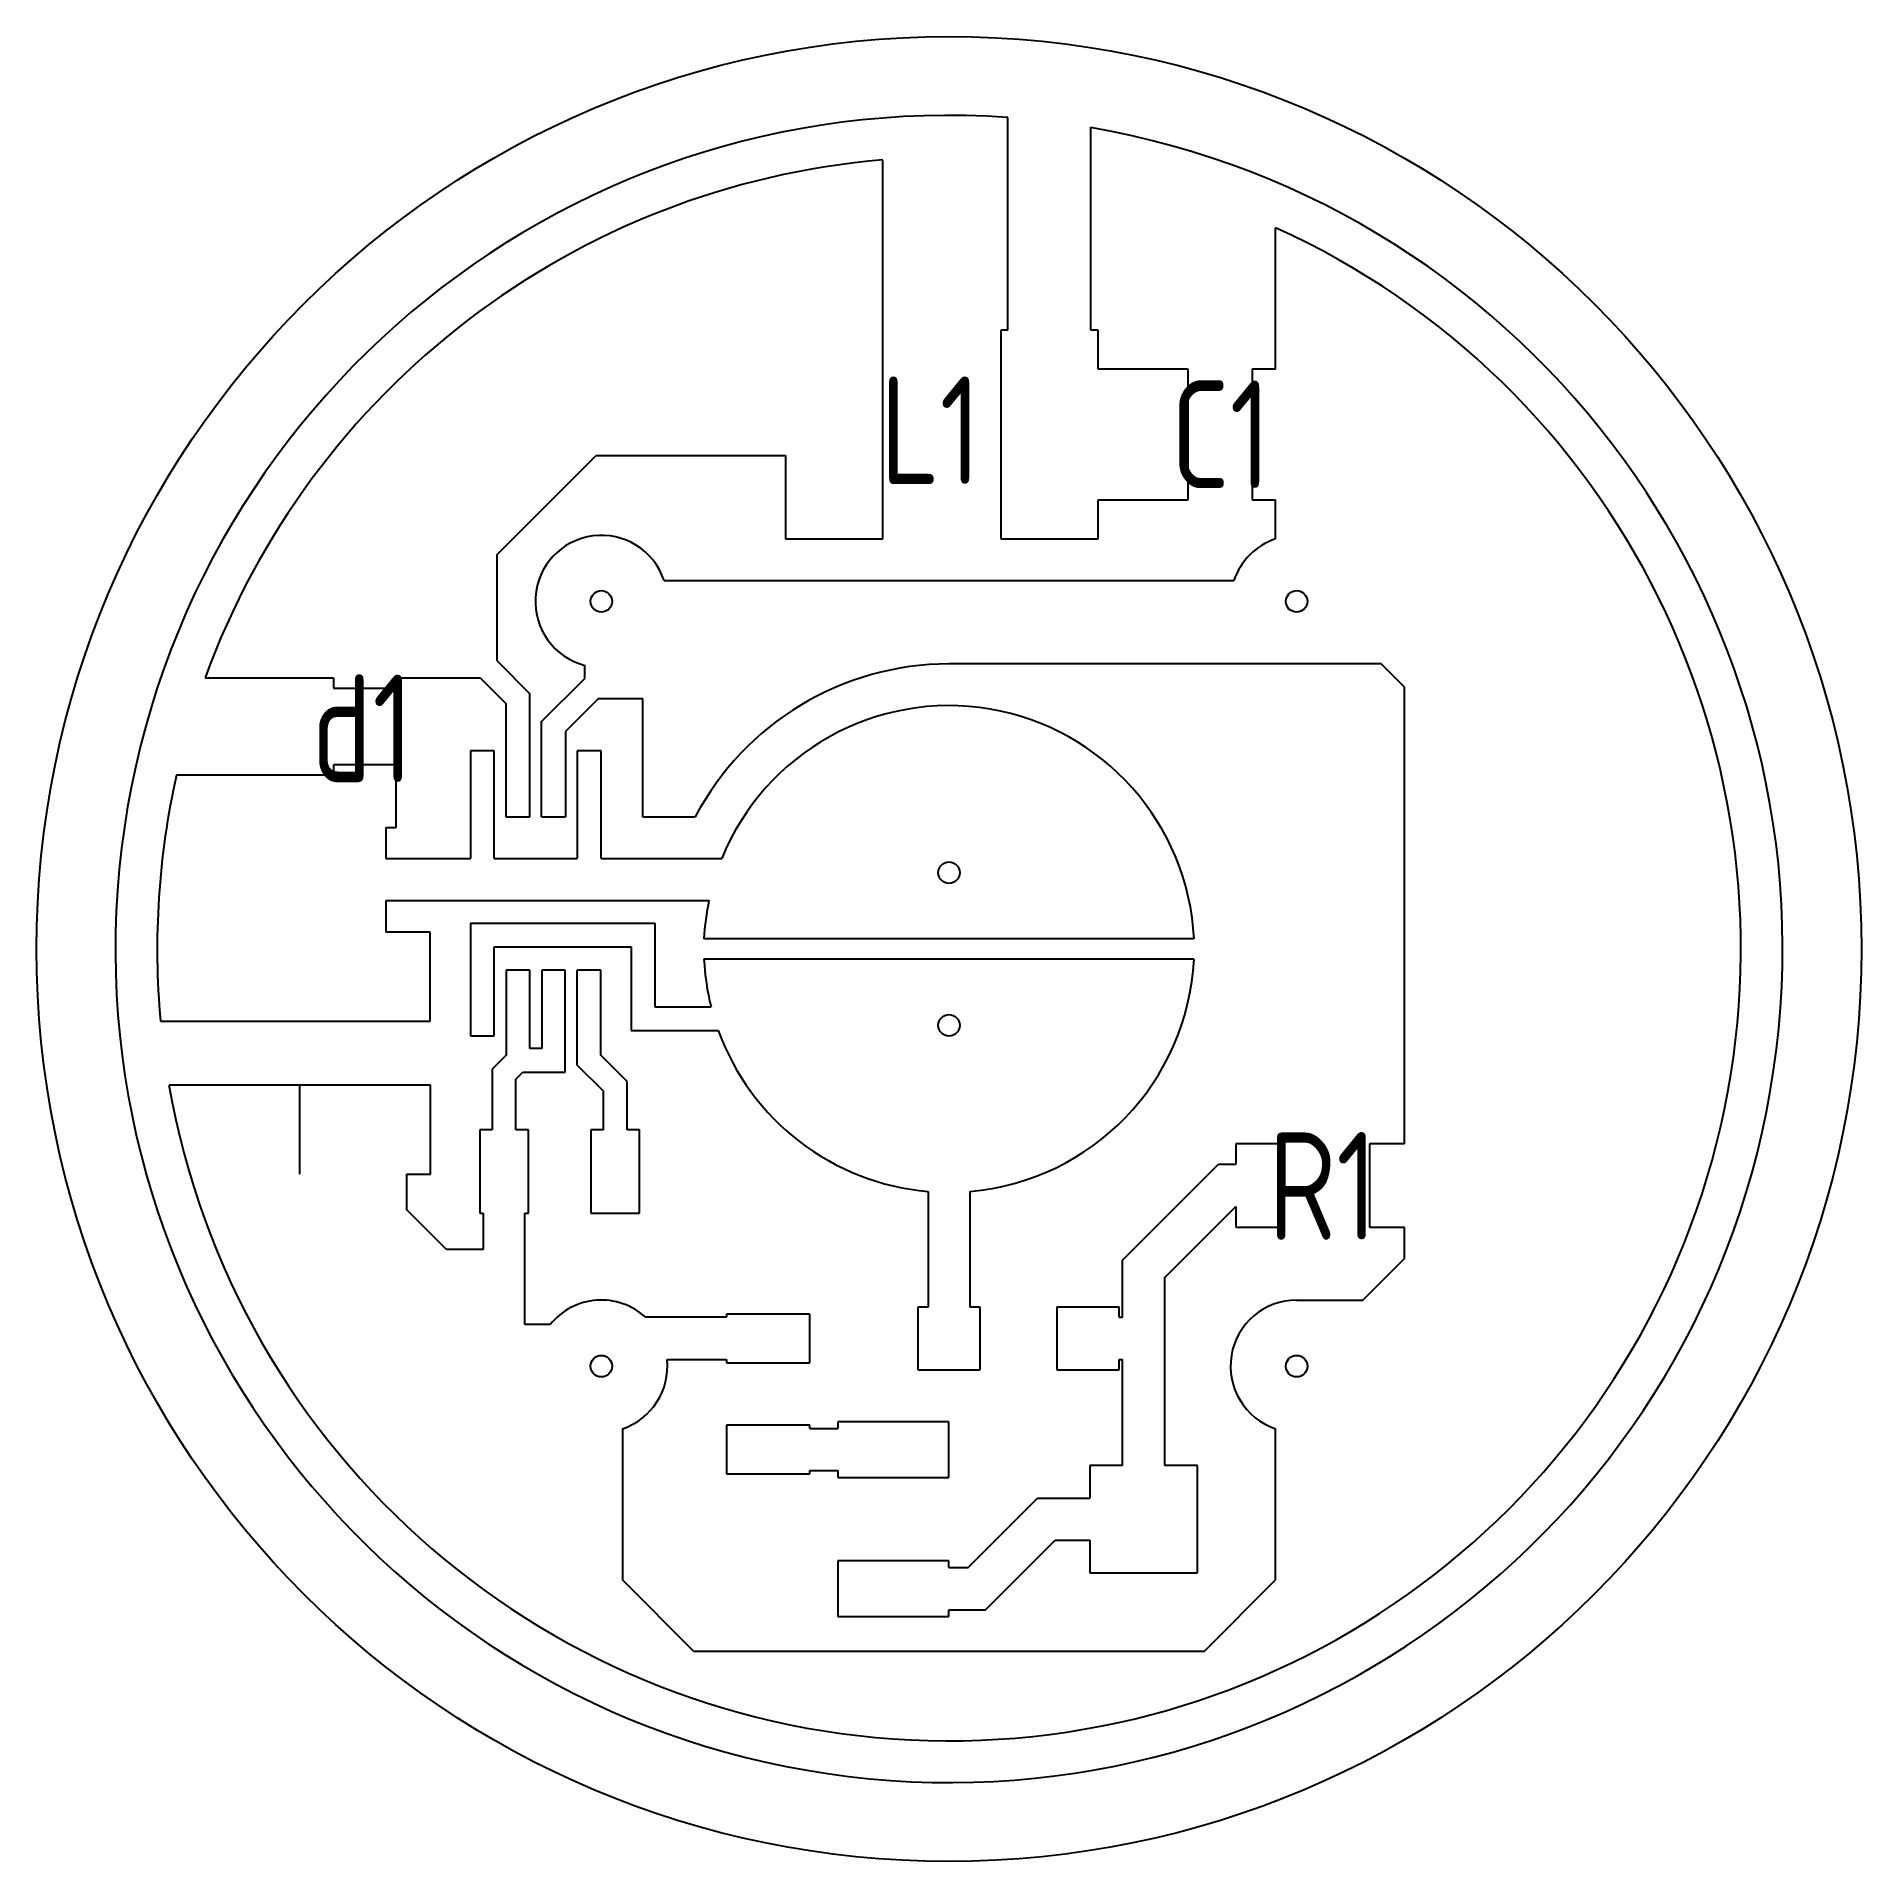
# Model space of a CAD drawing. Extents: x 0 to 524, y 0 to 525.
# Drawn here: x 490.38 to 524.28, y 491.33 to 525.23 of the extents above; entities outside this region: 1.
import ezdxf
from ezdxf.enums import TextEntityAlignment as Align

# ---------------------------------------------------------------- set-up
doc = ezdxf.new("R2010")
doc.units = 0
doc.header["$MEASUREMENT"] = 0
doc.layers.add('designations', color=2, linetype='CONTINUOUS')
doc.layers.add('track', color=1, linetype='CONTINUOUS')
doc.layers.add('vp', color=1, linetype='CONTINUOUS', plot=False)
doc.styles.add('pspace', font='archs.shx', dxfattribs={"width": 0.9, "height": 2})
picture_1 = doc.add_image_def('image1.jpg', size_in_pixel=(613, 537))

msp = doc.modelspace()

# ---------------------------------------------------------------- linework, layer by layer
at = {"layer": 'track', "color": 4}
for p, q in [((508.422, 519.772), (508.422, 523.726)), ((509.965, 519.772), (509.965, 523.545)), ((506.097, 515.898), (506.097, 522.934)), ((513.394, 519.048), (513.394, 521.677)), ((508.422, 519.772), (508.289, 519.772)), ((508.289, 519.772), (508.289, 515.898)), ((510.097, 519.772), (509.965, 519.772)), ((510.097, 519.047), (510.097, 519.772)), ((511.769, 519.047), (510.097, 519.047)), ((511.769, 519.048), (510.117, 519.048)), ((510.117, 519.048), (510.117, 519.047)), ((511.769, 516.621), (511.769, 519.048)), ((513.394, 519.048), (512.959, 519.048)), ((512.959, 519.048), (512.959, 516.621)), ((498.933, 515.608), (500.773, 517.448)), ((500.773, 517.448), (504.289, 517.448)), ((504.289, 517.448), (504.289, 515.898)), ((510.097, 516.623), (511.769, 516.623)), ((510.097, 515.898), (510.097, 516.623)), ((510.117, 516.623), (510.117, 516.621)), ((510.117, 516.621), (511.769, 516.621)), ((512.959, 516.621), (513.394, 516.621)), ((513.394, 515.898), (513.394, 516.621)), ((504.289, 515.898), (506.097, 515.898)), ((508.289, 515.898), (510.097, 515.898)), ((498.933, 513.629), (498.933, 515.608)), ((502.035, 515.122), (512.621, 515.122)), ((498.933, 513.629), (499.543, 513.019)), ((493.51, 513.315), (495.898, 513.315)), ((495.898, 513.315), (495.898, 513.121)), ((497.061, 513.121), (497.061, 513.315)), ((497.061, 513.315), (498.62, 513.315)), ((498.62, 513.315), (499.099, 512.836)), ((499.76, 512.503), (500.561, 513.303)), ((500.561, 513.3), (500.561, 513.548)), ((515.358, 513.573), (507.328, 513.573)), ((515.788, 513.143), (515.358, 513.573)), ((495.898, 513.121), (497.061, 513.121)), ((499.543, 510.733), (499.543, 513.019)), ((500.812, 512.927), (500.204, 512.319)), ((501.64, 512.927), (500.812, 512.927)), ((501.64, 510.732), (501.64, 512.927)), ((515.788, 504.662), (515.788, 513.143)), ((499.099, 512.836), (499.099, 510.733)), ((499.76, 510.733), (499.76, 512.503)), ((500.204, 512.319), (500.204, 510.733)), ((498.438, 511.957), (498.438, 509.957)), ((498.882, 511.957), (498.438, 511.957)), ((498.882, 509.957), (498.882, 511.957)), ((500.421, 511.957), (500.421, 509.957)), ((500.865, 511.957), (500.421, 511.957)), ((500.865, 509.957), (500.865, 511.957)), ((497.061, 511.701), (495.898, 511.701)), ((495.898, 511.701), (495.898, 511.506)), ((497.061, 510.538), (497.061, 511.701)), ((495.898, 511.506), (492.979, 511.506)), ((496.867, 510.538), (496.867, 509.957)), ((496.867, 510.538), (497.061, 510.538)), ((499.099, 510.733), (499.543, 510.733)), ((499.76, 510.733), (500.204, 510.733)), ((501.64, 510.732), (502.614, 510.732)), ((496.867, 509.957), (498.438, 509.957)), ((498.882, 509.957), (500.421, 509.957)), ((500.865, 509.957), (503.107, 509.957)), ((496.867, 509.182), (502.87, 509.182)), ((496.867, 509.182), (496.867, 508.588)), ((497.693, 508.588), (496.867, 508.588)), ((497.693, 506.935), (497.693, 508.588)), ((498.441, 508.756), (498.441, 506.667)), ((498.441, 508.756), (501.865, 508.756)), ((501.865, 508.756), (501.865, 507.206)), ((498.88, 506.667), (498.88, 508.317)), ((498.88, 508.317), (501.426, 508.317)), ((501.426, 508.317), (501.426, 506.767)), ((511.879, 508.469), (502.777, 508.469)), ((499.102, 507.887), (499.102, 506.303)), ((499.54, 507.887), (499.102, 507.887)), ((499.54, 506.431), (499.54, 507.887)), ((499.763, 507.887), (499.763, 506.431)), ((500.201, 507.887), (499.763, 507.887)), ((500.201, 505.992), (500.201, 507.887)), ((500.424, 506.121), (500.424, 507.887)), ((500.862, 507.887), (500.424, 507.887)), ((500.862, 506.303), (500.862, 507.887)), ((511.879, 508.088), (502.777, 508.088)), ((501.865, 507.206), (502.909, 507.206)), ((492.682, 506.935), (497.693, 506.935)), ((498.441, 506.667), (498.88, 506.667)), ((501.426, 506.767), (503.042, 506.767)), ((499.102, 506.303), (498.844, 506.044)), ((499.763, 506.431), (499.54, 506.431)), ((501.348, 505.816), (500.862, 506.303)), ((498.844, 506.044), (498.844, 504.92)), ((499.282, 505.863), (499.412, 505.992)), ((499.282, 504.92), (499.282, 505.863)), ((499.412, 505.992), (500.201, 505.992)), ((500.91, 505.635), (500.424, 506.121)), ((501.348, 504.92), (501.348, 505.816)), ((497.694, 505.747), (492.84, 505.747)), ((495.265, 505.747), (495.265, 504.093)), ((497.694, 504.093), (497.694, 505.747)), ((500.91, 504.92), (500.91, 505.635)), ((498.844, 504.92), (498.611, 504.92)), ((498.611, 504.92), (498.611, 503.371)), ((499.515, 504.92), (499.282, 504.92)), ((499.515, 503.371), (499.515, 504.92)), ((500.91, 504.92), (500.677, 504.92)), ((500.677, 504.92), (500.677, 503.371)), ((501.581, 504.92), (501.348, 504.92)), ((501.581, 503.371), (501.581, 504.92)), ((513.56, 504.662), (512.656, 504.662)), ((512.656, 504.662), (512.656, 504.279)), ((513.56, 503.112), (513.56, 504.662)), ((515.202, 504.662), (515.142, 504.662)), ((515.142, 504.662), (515.142, 503.112)), ((515.788, 504.662), (515.202, 504.662)), ((497.255, 503.433), (497.255, 504.093)), ((497.255, 504.093), (497.694, 504.093)), ((510.553, 502.5), (512.332, 504.279)), ((512.332, 504.279), (512.656, 504.279)), ((506.941, 503.775), (506.941, 501.627)), ((507.715, 503.775), (507.715, 501.627)), ((497.992, 502.696), (497.255, 503.433)), ((511.336, 502.175), (512.656, 503.496)), ((512.656, 503.496), (512.656, 503.112)), ((498.611, 503.371), (498.676, 503.371)), ((498.676, 503.371), (498.676, 502.696)), ((499.45, 501.304), (499.45, 503.371)), ((499.45, 503.371), (499.515, 503.371)), ((500.677, 503.371), (501.581, 503.371)), ((512.656, 503.112), (513.56, 503.112)), ((515.142, 503.112), (515.202, 503.112)), ((515.202, 503.112), (515.788, 503.112)), ((515.788, 502.532), (515.788, 503.112)), ((498.676, 502.696), (497.992, 502.696)), ((510.553, 501.437), (510.553, 502.5)), ((515.013, 501.756), (515.788, 502.532)), ((511.336, 498.686), (511.336, 502.175)), ((513.785, 501.756), (515.013, 501.756)), ((503.196, 501.437), (501.696, 501.437)), ((504.745, 501.498), (503.196, 501.498)), ((503.196, 501.498), (503.196, 501.437)), ((504.745, 500.594), (504.745, 501.498)), ((506.747, 501.627), (506.747, 500.464)), ((506.941, 501.627), (506.747, 501.627)), ((507.91, 501.627), (507.715, 501.627)), ((507.91, 500.464), (507.91, 501.627)), ((510.492, 501.627), (509.33, 501.627)), ((509.33, 501.627), (509.33, 500.464)), ((510.492, 501.437), (510.492, 501.627)), ((510.492, 501.437), (510.553, 501.437)), ((499.92, 501.304), (499.45, 501.304)), ((502.092, 500.654), (503.196, 500.654)), ((503.196, 500.654), (503.196, 500.594)), ((503.196, 500.594), (504.745, 500.594)), ((506.747, 500.464), (507.91, 500.464)), ((509.33, 500.464), (510.492, 500.464)), ((510.492, 500.654), (510.553, 500.654)), ((510.492, 500.464), (510.492, 500.654)), ((510.553, 498.686), (510.553, 500.654)), ((501.262, 499.366), (501.262, 496.559)), ((504.745, 499.431), (503.196, 499.431)), ((503.196, 499.431), (503.196, 498.528)), ((504.745, 499.371), (504.745, 499.431)), ((504.745, 499.371), (505.263, 499.371)), ((507.327, 499.495), (505.263, 499.495)), ((505.263, 499.495), (505.263, 499.371)), ((507.327, 498.464), (507.327, 499.495)), ((513.394, 496.56), (513.394, 499.366)), ((510.553, 498.686), (509.947, 498.686)), ((509.947, 498.686), (509.947, 498.08)), ((511.942, 498.686), (511.336, 498.686)), ((511.942, 496.69), (511.942, 498.686)), ((503.196, 498.528), (504.745, 498.528)), ((504.745, 498.588), (505.263, 498.588)), ((504.745, 498.528), (504.745, 498.588)), ((505.263, 498.588), (505.263, 498.464)), ((505.263, 498.464), (507.327, 498.464)), ((507.683, 496.788), (508.974, 498.08)), ((508.974, 498.08), (509.947, 498.08)), ((508.007, 496.005), (509.298, 497.297)), ((509.298, 497.297), (509.947, 497.297)), ((509.947, 497.297), (509.947, 496.69)), ((507.327, 496.912), (505.263, 496.912)), ((505.263, 496.912), (505.263, 495.881)), ((507.327, 496.788), (507.327, 496.912)), ((507.327, 496.788), (507.683, 496.788)), ((509.947, 496.69), (511.942, 496.69)), ((502.583, 495.238), (501.262, 496.559)), ((512.073, 495.238), (513.394, 496.56)), ((507.327, 496.005), (508.007, 496.005)), ((507.327, 495.881), (507.327, 496.005)), ((505.263, 495.881), (507.327, 495.881)), ((502.583, 495.238), (512.073, 495.238))]:
    msp.add_line(p, q, dxfattribs=at)
for centre, radius in [((507.328, 508.278), 16.95), ((500.871, 514.735), 0.2), ((513.785, 514.735), 0.2), ((507.328, 509.696), 0.2), ((507.328, 506.86), 0.2), ((500.871, 500.529), 0.2), ((513.785, 500.529), 0.2)]:
    msp.add_circle(centre, radius, dxfattribs=at)
for centre, radius, start, end in [((507.328, 508.278), 15.483, 85.9502, 80.1959), ((507.328, 508.278), 14.708, 94.8015, 159.972), ((507.328, 508.278), 14.708, 189.9077, 65.643), ((500.871, 514.735), 1.227, 18.3845, 255.5809), ((513.785, 514.735), 1.227, 108.6048, 161.641), ((507.328, 508.241), 5.332, 90, 152.1512), ((507.328, 508.241), 4.557, 2.8606, 157.8851), ((507.328, 508.278), 14.708, 167.3208, 185.2376), ((507.328, 508.241), 4.557, 168.0776, 177.1394), ((507.328, 508.315), 4.557, 182.8606, 194.085), ((507.328, 508.315), 4.557, 274.8725, 357.1394), ((507.328, 508.315), 4.557, 199.858, 265.1275), ((500.871, 500.529), 1.227, 47.7318, 140.8246), ((513.785, 500.529), 1.227, 90, 251.3952), ((500.871, 500.529), 1.227, 288.6048, 5.8501)]:
    msp.add_arc(centre, radius, start, end, dxfattribs=at)

# ---------------------------------------------------------------- texts
at = {"layer": 'designations', "linetype": 'Continuous', "style": 'pspace', "width": 0.9}
for s, p in [('L1', (506.987, 517.913)), ('C1', (512.375, 517.837)), ('d1', (496.437, 512.375)), ('R1', (514.273, 503.878))]:
    msp.add_text(s, height=2, dxfattribs=at).set_placement(p, align=Align.MIDDLE_CENTER)

# ---------------------------------------------------------------- pictures from other files: only their frames are drawn
at = {"layer": 'vp', "linetype": 'Continuous'}
image = msp.add_image(picture_1, insert=(0, 0), size_in_units=(1, 0.876), dxfattribs=at)
image.dxf.flags = 7

doc.saveas('drawing.dxf')
